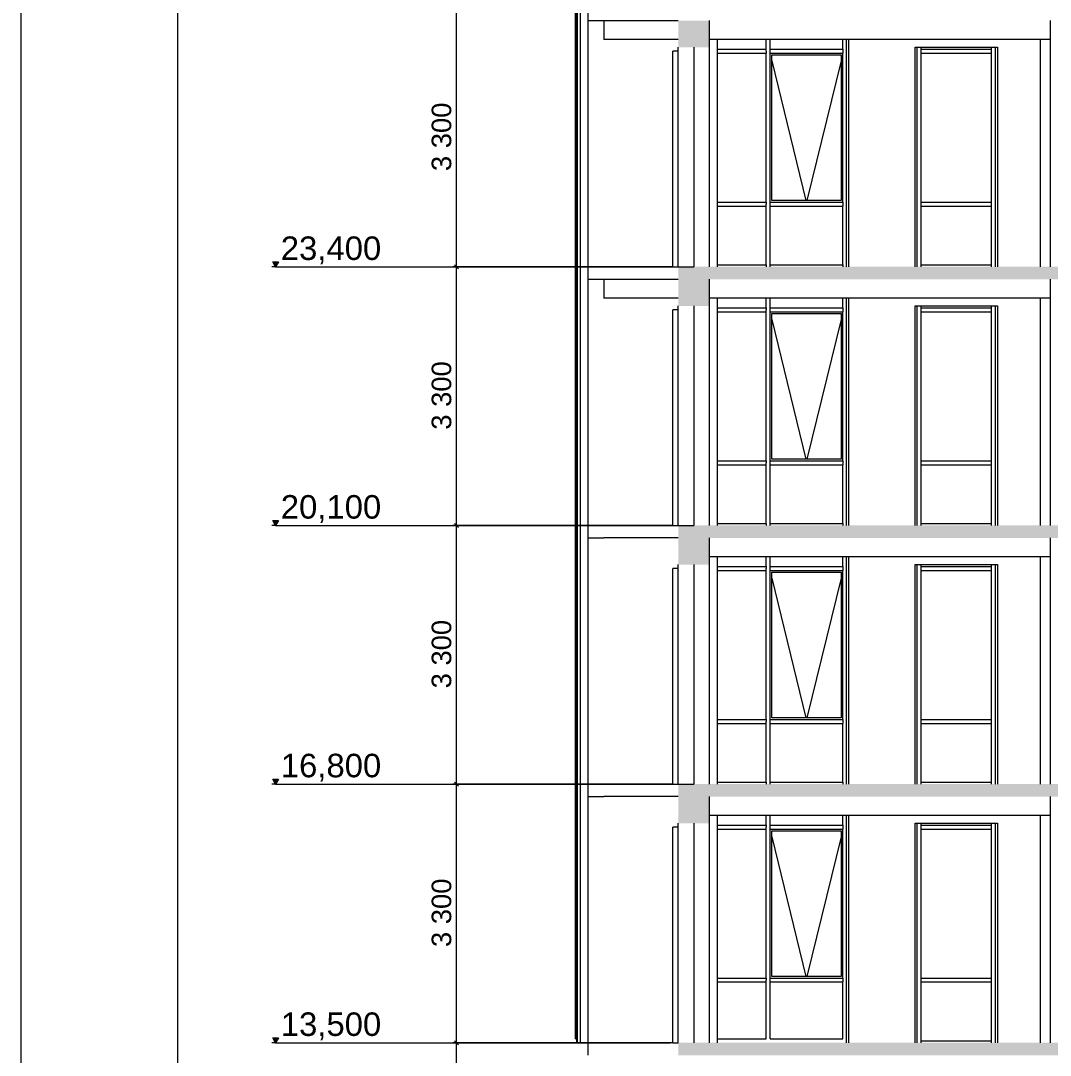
# Model space of a CAD drawing. Header units: millimetres. Extents: x 1499747 to 4230374, y -28481 to 441852.
# Drawn here: x 2338203 to 2351344, y -6445 to 6755 of the extents above; entities that cross this region are included whole.
import ezdxf
from ezdxf.xclip import XClip

# ---------------------------------------------------------------- set-up
doc = ezdxf.new("R2010")
doc.units = ezdxf.units.MM
doc.header["$MEASUREMENT"] = 0
doc.header["$XCLIPFRAME"] = 0
for name, color, linetype, lineweight in [('1 Разрез_23_0_Ном._пера__7_Ном._пера__7', 7, 'Continuous', 18), ('1 Разрез_23_Витражные окна_Ном._пера__1_Ном._пера__7', 7, 'Continuous', 18), ('1 Разрез_23_Витражные окна_Ном._пера__3_Ном._пера__30', 30, 'Continuous', 18), ('1 Разрез_23_Конструктив - Балки_Ном._пера__10_Ном._пера__134', 134, 'Continuous', 18), ('1 Разрез_23_Конструктив - Балки_Ном._пера__7', 7, 'Continuous', 18), ('1 Разрез_23_Конструктив - Колонны_Ном._пера__8_Ном._пера__12', 12, 'Continuous', 18), ('1 Разрез_23_Конструктив - Перекрытия_Ном._пера__1_Ном._пера__7', 7, 'Continuous', 18), ('1 Разрез_23_Конструктив - Перекрытия_Ном._пера__7', 7, 'Continuous', 18), ('1 Разрез_23_Конструктив - Стены Ненесущие Газоблок_Ном._пера__87_Ном._пера__251', 251, 'Continuous', 18), ('1 Разрез_23_Окна Archicad_Ном._пера__87_Ном._пера__251', 251, 'Continuous', 18), ('1 Разрез_23_Размер - ГКЛ перегородки_Ном._пера__1_Ном._пера__7', 7, 'Continuous', 18), ('1 Разрез_23_Размер - Общий_Ном._пера__1_Ном._пера__7', 7, 'Continuous', 18)]:
    doc.layers.add(name, color=color, linetype=linetype, lineweight=lineweight)
doc.layers.add('Чертеж и Рисунок', color=7, linetype='Continuous')
doc.styles.add('СГЕНЕРИР_СТИЛЬ_2', font='arial.ttf')

# ---------------------------------------------------------------- blocks, each defined once
blk = doc.blocks.new('Чертеж_1_23', base_point=(1274000, 29700))
at = {"layer": '1 Разрез_23_Конструктив - Балки_Ном._пера__7', "linetype": 'Continuous'}
for points in [[(1240792, 34430), (1240392, 34430), (1240392, 34090), (1240792, 34090)], [(1240792, 31130), (1240392, 31130), (1240392, 30790), (1240792, 30790)], [(1240792, 27830), (1240392, 27830), (1240392, 27490), (1240792, 27490)], [(1240792, 24530), (1240392, 24530), (1240392, 24190), (1240792, 24190)]]:
    blk.add_hatch(color=256, dxfattribs=at).paths.add_polyline_path(points)
at = {"layer": '1 Разрез_23_Конструктив - Перекрытия_Ном._пера__7', "linetype": 'Continuous'}
for points in [[(1256659, 31290), (1240392, 31290), (1240392, 31130), (1256659, 31130)], [(1256659, 27990), (1240392, 27990), (1240392, 27830), (1256659, 27830)], [(1256659, 24690), (1240392, 24690), (1240392, 24530), (1256659, 24530)], [(1240392, 21230), (1256659, 21230), (1256659, 21390), (1240392, 21390)]]:
    blk.add_hatch(color=256, dxfattribs=at).paths.add_polyline_path(points)
at = {"layer": '1 Разрез_23_Размер - ГКЛ перегородки_Ном._пера__1_Ном._пера__7', "linetype": 'Continuous'}
for points in [[(1235253, 31290), (1235289, 31352), (1235217, 31352)], [(1235253, 27990), (1235289, 28052), (1235217, 28052)], [(1235253, 24690), (1235289, 24752), (1235217, 24752)], [(1235253, 21390), (1235289, 21452), (1235217, 21452)]]:
    blk.add_hatch(color=256, dxfattribs=at).paths.add_polyline_path(points)
at = {"layer": '1 Разрез_23_0_Ном._пера__7_Ном._пера__7', "linetype": 'Continuous', "flags": 128}
blk.add_lwpolyline([(1232000, 59668), (1232000, 268)], dxfattribs=at)
blk.add_lwpolyline([(1234000, 59168), (1234000, 768), (1315500, 768), (1315500, 59168)], close=True, dxfattribs=at)
at = {"layer": '1 Разрез_23_Витражные окна_Ном._пера__1_Ном._пера__7', "linetype": 'Continuous'}
for p, q in [((1239083, 34040), (1239083, 34590)), ((1239090, 34040), (1239090, 34590)), ((1239092, 34590), (1239092, 34040)), ((1239102, 34590), (1239102, 34040)), ((1239139, 34590), (1239139, 34040)), ((1239142, 34590), (1239142, 34040)), ((1241517, 34065), (1241517, 34190)), ((1241567, 34065), (1241567, 34190)), ((1242492, 34065), (1242492, 34190)), ((1242542, 34040), (1242542, 34190)), ((1240892, 34065), (1241033, 34065)), ((1241033, 34065), (1241517, 34065)), ((1241517, 34040), (1241517, 34065)), ((1241567, 34065), (1242492, 34065)), ((1241567, 34040), (1241567, 34065)), ((1242492, 34065), (1242492, 34015)), ((1243442, 34040), (1243442, 34090)), ((1243492, 34065), (1243492, 34090)), ((1243492, 34040), (1243492, 34065)), ((1243492, 34065), (1244392, 34065)), ((1244392, 34065), (1244392, 34090)), ((1244392, 34040), (1244392, 34065)), ((1244442, 34040), (1244442, 34090)), ((1239083, 32090), (1239083, 34040)), ((1239090, 34040), (1239092, 34040)), ((1239090, 32090), (1239090, 34040)), ((1239092, 34040), (1239092, 32090)), ((1239102, 34040), (1239102, 32090)), ((1239139, 34040), (1239139, 32090)), ((1239139, 34040), (1239142, 34040)), ((1239142, 34040), (1239142, 32090)), ((1240392, 34040), (1240322, 34040)), ((1240322, 33690), (1240322, 34040)), ((1240392, 33690), (1240392, 34040)), ((1240892, 34015), (1241033, 34015)), ((1241033, 34015), (1241517, 34015)), ((1241517, 34040), (1241517, 34015)), ((1241517, 32115), (1241517, 34015)), ((1241567, 34015), (1241567, 34040)), ((1241567, 34015), (1242492, 34015)), ((1241567, 32115), (1241567, 34015)), ((1241587, 32135), (1241587, 33995)), ((1241587, 33995), (1242472, 33995)), ((1242472, 33995), (1242472, 32135)), ((1242492, 32115), (1242492, 34015)), ((1242542, 32090), (1242542, 34040)), ((1243442, 32090), (1243442, 34040)), ((1243492, 34015), (1243492, 34040)), ((1243492, 32115), (1243492, 34015)), ((1243492, 34015), (1244392, 34015)), ((1244392, 34015), (1244392, 34040)), ((1244392, 32115), (1244392, 34015)), ((1244442, 32090), (1244442, 34040)), ((1240322, 32290), (1240322, 33690)), ((1240392, 32290), (1240392, 33690)), ((1240322, 32090), (1240322, 32290)), ((1240392, 32090), (1240392, 32290)), ((1239083, 31290), (1239083, 32090)), ((1239090, 32090), (1239092, 32090)), ((1239090, 31290), (1239090, 32090)), ((1239092, 32090), (1239092, 31290)), ((1239102, 32090), (1239102, 31290)), ((1239139, 32090), (1239139, 31290)), ((1239139, 32090), (1239142, 32090)), ((1239142, 32090), (1239142, 31290)), ((1240322, 31290), (1240322, 32090)), ((1240392, 31290), (1240392, 32090)), ((1240892, 32115), (1241033, 32115)), ((1241033, 32115), (1241517, 32115)), ((1241517, 32115), (1241517, 32090)), ((1241517, 32065), (1241517, 32090)), ((1241567, 32115), (1242492, 32115)), ((1241567, 32090), (1241567, 32115)), ((1241567, 32065), (1241567, 32090)), ((1242472, 32135), (1241587, 32135)), ((1242492, 32115), (1242492, 32065)), ((1242542, 31290), (1242542, 32090)), ((1243442, 31890), (1243442, 32090)), ((1243492, 32115), (1244392, 32115)), ((1243492, 32090), (1243492, 32115)), ((1243492, 32065), (1243492, 32090)), ((1244392, 32090), (1244392, 32115)), ((1244392, 32065), (1244392, 32090)), ((1244442, 31890), (1244442, 32090)), ((1240892, 32065), (1241033, 32065)), ((1241033, 32065), (1241517, 32065)), ((1241517, 31315), (1241517, 32065)), ((1241567, 32065), (1242492, 32065)), ((1241567, 31315), (1241567, 32065)), ((1242492, 31315), (1242492, 32065)), ((1243492, 32065), (1244392, 32065)), ((1243492, 31890), (1243492, 32065)), ((1244392, 31890), (1244392, 32065)), ((1243442, 31290), (1243442, 31890)), ((1243492, 31315), (1243492, 31890)), ((1244392, 31315), (1244392, 31890)), ((1244442, 31290), (1244442, 31890)), ((1239083, 30740), (1239083, 31290)), ((1239090, 31290), (1239092, 31290)), ((1239090, 30740), (1239090, 31290)), ((1239092, 31290), (1239092, 30740)), ((1239102, 31290), (1239102, 30740)), ((1239139, 31290), (1239139, 30740)), ((1239139, 31290), (1239142, 31290)), ((1239142, 31290), (1239142, 30740)), ((1240322, 31290), (1240392, 31290)), ((1240892, 31315), (1241033, 31315)), ((1241033, 31315), (1241517, 31315)), ((1241517, 31315), (1241517, 31290)), ((1241567, 31315), (1242492, 31315)), ((1241567, 31290), (1241567, 31315)), ((1242492, 31315), (1242492, 31290)), ((1243492, 31315), (1244392, 31315)), ((1243492, 31290), (1243492, 31315)), ((1244392, 31290), (1244392, 31315)), ((1241517, 30765), (1241517, 30890)), ((1241567, 30765), (1241567, 30890)), ((1242492, 30765), (1242492, 30890)), ((1242542, 30740), (1242542, 30890)), ((1240892, 30765), (1241033, 30765)), ((1241033, 30765), (1241517, 30765)), ((1241517, 30765), (1241517, 30740)), ((1241567, 30765), (1242492, 30765)), ((1241567, 30740), (1241567, 30765)), ((1242492, 30765), (1242492, 30715)), ((1243442, 30740), (1243442, 30790)), ((1243492, 30765), (1243492, 30790)), ((1243492, 30740), (1243492, 30765)), ((1243492, 30765), (1244392, 30765)), ((1244392, 30765), (1244392, 30790)), ((1244392, 30740), (1244392, 30765)), ((1244442, 30740), (1244442, 30790)), ((1239083, 28790), (1239083, 30740)), ((1239090, 30740), (1239092, 30740)), ((1239090, 28790), (1239090, 30740)), ((1239092, 30740), (1239092, 28790)), ((1239102, 30740), (1239102, 28790)), ((1239139, 30740), (1239139, 28790)), ((1239139, 30740), (1239142, 30740)), ((1239142, 30740), (1239142, 28790)), ((1240392, 30740), (1240322, 30740)), ((1240322, 30390), (1240322, 30740)), ((1240392, 30390), (1240392, 30740)), ((1240892, 30715), (1241033, 30715)), ((1241033, 30715), (1241517, 30715)), ((1241517, 30715), (1241517, 30740)), ((1241517, 28815), (1241517, 30715)), ((1241567, 30715), (1241567, 30740)), ((1241567, 30715), (1242492, 30715)), ((1241567, 28815), (1241567, 30715)), ((1241587, 28835), (1241587, 30695)), ((1241587, 30695), (1242472, 30695)), ((1242472, 30695), (1242472, 28835)), ((1242492, 28815), (1242492, 30715)), ((1242542, 28790), (1242542, 30740)), ((1243442, 29590), (1243442, 30740)), ((1243492, 30715), (1243492, 30740)), ((1243492, 29590), (1243492, 30715)), ((1243492, 30715), (1244392, 30715)), ((1244392, 30715), (1244392, 30740)), ((1244392, 29590), (1244392, 30715)), ((1244442, 29590), (1244442, 30740)), ((1240322, 28990), (1240322, 30390)), ((1240392, 28990), (1240392, 30390)), ((1243442, 28790), (1243442, 29590)), ((1243492, 28815), (1243492, 29590)), ((1244392, 28815), (1244392, 29590)), ((1244442, 28790), (1244442, 29590)), ((1240322, 28790), (1240322, 28990)), ((1240392, 28790), (1240392, 28990)), ((1239083, 27990), (1239083, 28790)), ((1239090, 28790), (1239092, 28790)), ((1239090, 27990), (1239090, 28790)), ((1239092, 28790), (1239092, 27990)), ((1239102, 28790), (1239102, 27990)), ((1239139, 28790), (1239139, 27990)), ((1239139, 28790), (1239142, 28790)), ((1239142, 28790), (1239142, 27990)), ((1240322, 27990), (1240322, 28790)), ((1240392, 27990), (1240392, 28790)), ((1240892, 28815), (1241033, 28815)), ((1241033, 28815), (1241517, 28815)), ((1241517, 28815), (1241517, 28790)), ((1241517, 28765), (1241517, 28790)), ((1241567, 28815), (1242492, 28815)), ((1241567, 28790), (1241567, 28815)), ((1241567, 28765), (1241567, 28790)), ((1242472, 28835), (1241587, 28835)), ((1242492, 28815), (1242492, 28765)), ((1242542, 27990), (1242542, 28790)), ((1243442, 27990), (1243442, 28790)), ((1243492, 28815), (1244392, 28815)), ((1243492, 28790), (1243492, 28815)), ((1243492, 28765), (1243492, 28790)), ((1244392, 28790), (1244392, 28815)), ((1244392, 28765), (1244392, 28790)), ((1244442, 27990), (1244442, 28790)), ((1240892, 28765), (1241033, 28765)), ((1241033, 28765), (1241517, 28765)), ((1241517, 28015), (1241517, 28765)), ((1241567, 28765), (1242492, 28765)), ((1241567, 28015), (1241567, 28765)), ((1242492, 28015), (1242492, 28765)), ((1243492, 28765), (1244392, 28765)), ((1243492, 28015), (1243492, 28765)), ((1244392, 28015), (1244392, 28765)), ((1239083, 27440), (1239083, 27990)), ((1239090, 27990), (1239092, 27990)), ((1239090, 27440), (1239090, 27990)), ((1239092, 27990), (1239092, 27440)), ((1239102, 27990), (1239102, 27440)), ((1239139, 27990), (1239139, 27440)), ((1239139, 27990), (1239142, 27990)), ((1239142, 27990), (1239142, 27440)), ((1240322, 27990), (1240392, 27990)), ((1240892, 28015), (1241033, 28015)), ((1241033, 28015), (1241517, 28015)), ((1241517, 28015), (1241517, 27990)), ((1241567, 28015), (1242492, 28015)), ((1241567, 27990), (1241567, 28015)), ((1242492, 28015), (1242492, 27990)), ((1243492, 28015), (1244392, 28015)), ((1243492, 27990), (1243492, 28015)), ((1244392, 27990), (1244392, 28015)), ((1241517, 27465), (1241517, 27590)), ((1241567, 27465), (1241567, 27590)), ((1242492, 27465), (1242492, 27590)), ((1242542, 27440), (1242542, 27590)), ((1240892, 27465), (1241033, 27465)), ((1241033, 27465), (1241517, 27465)), ((1241517, 27465), (1241517, 27440)), ((1241567, 27465), (1242492, 27465)), ((1241567, 27440), (1241567, 27465)), ((1242492, 27465), (1242492, 27415)), ((1243442, 27440), (1243442, 27490)), ((1243492, 27465), (1243492, 27490)), ((1243492, 27465), (1244392, 27465)), ((1243492, 27440), (1243492, 27465)), ((1244392, 27465), (1244392, 27490)), ((1244392, 27440), (1244392, 27465)), ((1244442, 27440), (1244442, 27490)), ((1239083, 25490), (1239083, 27440)), ((1239090, 27440), (1239092, 27440)), ((1239090, 25490), (1239090, 27440)), ((1239092, 27440), (1239092, 25490)), ((1239102, 27440), (1239102, 25490)), ((1239139, 27440), (1239139, 25490)), ((1239139, 27440), (1239142, 27440)), ((1239142, 27440), (1239142, 25490)), ((1240392, 27440), (1240322, 27440)), ((1240322, 27090), (1240322, 27440)), ((1240392, 27090), (1240392, 27440)), ((1240892, 27415), (1241033, 27415)), ((1241033, 27415), (1241517, 27415)), ((1241517, 27415), (1241517, 27440)), ((1241517, 25515), (1241517, 27415)), ((1241567, 27415), (1241567, 27440)), ((1241567, 27415), (1242492, 27415)), ((1241567, 25515), (1241567, 27415)), ((1241587, 25535), (1241587, 27395)), ((1241587, 27395), (1242472, 27395)), ((1242472, 27395), (1242472, 25535)), ((1242492, 25515), (1242492, 27415)), ((1242542, 25490), (1242542, 27440)), ((1243442, 27290), (1243442, 27440)), ((1243492, 27415), (1243492, 27440)), ((1243492, 27415), (1244392, 27415)), ((1243492, 27290), (1243492, 27415)), ((1244392, 27415), (1244392, 27440)), ((1244392, 27290), (1244392, 27415)), ((1244442, 27290), (1244442, 27440)), ((1243442, 25490), (1243442, 27290)), ((1243492, 25515), (1243492, 27290)), ((1244392, 25515), (1244392, 27290)), ((1244442, 25490), (1244442, 27290)), ((1240322, 25690), (1240322, 27090)), ((1240392, 25690), (1240392, 27090)), ((1240322, 25490), (1240322, 25690)), ((1240392, 25490), (1240392, 25690)), ((1239083, 24690), (1239083, 25490)), ((1239090, 25490), (1239092, 25490)), ((1239090, 24690), (1239090, 25490)), ((1239092, 25490), (1239092, 24690)), ((1239102, 25490), (1239102, 24690)), ((1239139, 25490), (1239139, 24690)), ((1239139, 25490), (1239142, 25490)), ((1239142, 25490), (1239142, 24690)), ((1240322, 24690), (1240322, 25490)), ((1240392, 24690), (1240392, 25490)), ((1240892, 25515), (1241033, 25515)), ((1241033, 25515), (1241517, 25515)), ((1241517, 25515), (1241517, 25490)), ((1241517, 25465), (1241517, 25490)), ((1241567, 25515), (1242492, 25515)), ((1241567, 25490), (1241567, 25515)), ((1241567, 25465), (1241567, 25490)), ((1242472, 25535), (1241587, 25535)), ((1242492, 25515), (1242492, 25465)), ((1242542, 24690), (1242542, 25490)), ((1243442, 24990), (1243442, 25490)), ((1243492, 25515), (1244392, 25515)), ((1243492, 25490), (1243492, 25515)), ((1243492, 25465), (1243492, 25490)), ((1244392, 25490), (1244392, 25515)), ((1244392, 25465), (1244392, 25490)), ((1244442, 24990), (1244442, 25490)), ((1240892, 25465), (1241033, 25465)), ((1241033, 25465), (1241517, 25465)), ((1241517, 24715), (1241517, 25465)), ((1241567, 25465), (1242492, 25465)), ((1241567, 24715), (1241567, 25465)), ((1242492, 24715), (1242492, 25465)), ((1243492, 25465), (1244392, 25465)), ((1243492, 24990), (1243492, 25465)), ((1244392, 24990), (1244392, 25465)), ((1243442, 24690), (1243442, 24990)), ((1243492, 24715), (1243492, 24990)), ((1244392, 24715), (1244392, 24990)), ((1244442, 24690), (1244442, 24990)), ((1239083, 24140), (1239083, 24690)), ((1239090, 24690), (1239092, 24690)), ((1239090, 24140), (1239090, 24690)), ((1239092, 24690), (1239092, 24140)), ((1239102, 24690), (1239102, 24140)), ((1239139, 24690), (1239139, 24140)), ((1239139, 24690), (1239142, 24690)), ((1239142, 24690), (1239142, 24140)), ((1240322, 24690), (1240392, 24690)), ((1240892, 24715), (1241033, 24715)), ((1241033, 24715), (1241517, 24715)), ((1241517, 24715), (1241517, 24690)), ((1241567, 24715), (1242492, 24715)), ((1241567, 24690), (1241567, 24715)), ((1242492, 24715), (1242492, 24690)), ((1243492, 24715), (1244392, 24715)), ((1243492, 24690), (1243492, 24715)), ((1244392, 24690), (1244392, 24715)), ((1241517, 24165), (1241517, 24290)), ((1241567, 24165), (1241567, 24290)), ((1242492, 24165), (1242492, 24290)), ((1242542, 24140), (1242542, 24290)), ((1240892, 24165), (1241033, 24165)), ((1241033, 24165), (1241517, 24165)), ((1241517, 24165), (1241517, 24140)), ((1241567, 24165), (1242492, 24165)), ((1241567, 24140), (1241567, 24165)), ((1242492, 24165), (1242492, 24115)), ((1243442, 24140), (1243442, 24190)), ((1243492, 24165), (1243492, 24190)), ((1243492, 24140), (1243492, 24165)), ((1243492, 24165), (1244392, 24165)), ((1244392, 24165), (1244392, 24190)), ((1244392, 24140), (1244392, 24165)), ((1244442, 24140), (1244442, 24190)), ((1239083, 22190), (1239083, 24140)), ((1239090, 24140), (1239092, 24140)), ((1239090, 22190), (1239090, 24140)), ((1239092, 24140), (1239092, 22190)), ((1239102, 24140), (1239102, 22190)), ((1239139, 24140), (1239139, 22190)), ((1239139, 24140), (1239142, 24140)), ((1239142, 24140), (1239142, 22190)), ((1240392, 24140), (1240322, 24140)), ((1240322, 23790), (1240322, 24140)), ((1240392, 23790), (1240392, 24140)), ((1240892, 24115), (1241033, 24115)), ((1241033, 24115), (1241517, 24115)), ((1241517, 24115), (1241517, 24140)), ((1241517, 22215), (1241517, 24115)), ((1241567, 24115), (1241567, 24140)), ((1241567, 24115), (1242492, 24115)), ((1241567, 22215), (1241567, 24115)), ((1241587, 22235), (1241587, 24095)), ((1241587, 24095), (1242472, 24095)), ((1242472, 24095), (1242472, 22235)), ((1242492, 22215), (1242492, 24115)), ((1242542, 22190), (1242542, 24140)), ((1243442, 22690), (1243442, 24140)), ((1243492, 24115), (1243492, 24140)), ((1243492, 22690), (1243492, 24115)), ((1243492, 24115), (1244392, 24115)), ((1244392, 24115), (1244392, 24140)), ((1244392, 22690), (1244392, 24115)), ((1244442, 22690), (1244442, 24140)), ((1240322, 22390), (1240322, 23790)), ((1240392, 22390), (1240392, 23790)), ((1243442, 22190), (1243442, 22690)), ((1243492, 22215), (1243492, 22690)), ((1244392, 22215), (1244392, 22690)), ((1244442, 22190), (1244442, 22690)), ((1240322, 22190), (1240322, 22390)), ((1240392, 22190), (1240392, 22390)), ((1239083, 21440), (1239083, 22190)), ((1239090, 22190), (1239092, 22190)), ((1239090, 21440), (1239090, 22190)), ((1239092, 22190), (1239092, 21390)), ((1239102, 22190), (1239102, 21390)), ((1239139, 22190), (1239142, 22190)), ((1239139, 22190), (1239139, 21390)), ((1239142, 22190), (1239142, 21390)), ((1240322, 21390), (1240322, 22190)), ((1240392, 21390), (1240392, 22190)), ((1240892, 22215), (1241033, 22215)), ((1241033, 22215), (1241517, 22215)), ((1241517, 22215), (1241517, 22190)), ((1241517, 22165), (1241517, 22190)), ((1241567, 22215), (1242492, 22215)), ((1241567, 22190), (1241567, 22215)), ((1241567, 22165), (1241567, 22190)), ((1242472, 22235), (1241587, 22235)), ((1242492, 22215), (1242492, 22165)), ((1242542, 21390), (1242542, 22190)), ((1243442, 21390), (1243442, 22190)), ((1243492, 22215), (1244392, 22215)), ((1243492, 22190), (1243492, 22215)), ((1243492, 22165), (1243492, 22190)), ((1244392, 22190), (1244392, 22215)), ((1244392, 22165), (1244392, 22190)), ((1244442, 21390), (1244442, 22190)), ((1240892, 22165), (1241033, 22165)), ((1241033, 22165), (1241517, 22165)), ((1241517, 21440), (1241517, 22165)), ((1241567, 22165), (1242492, 22165)), ((1241567, 21440), (1241567, 22165)), ((1242492, 21440), (1242492, 22165)), ((1243492, 22165), (1244392, 22165)), ((1243492, 21415), (1243492, 22165)), ((1244392, 21415), (1244392, 22165)), ((1239083, 21440), (1239090, 21440)), ((1239090, 21440), (1239092, 21440)), ((1239102, 21390), (1239092, 21390)), ((1239142, 21390), (1239102, 21390)), ((1239242, 21390), (1239142, 21390)), ((1240322, 21390), (1240392, 21390)), ((1240892, 21440), (1241517, 21440)), ((1241567, 21440), (1242492, 21440)), ((1243492, 21415), (1244392, 21415)), ((1243492, 21390), (1243492, 21415)), ((1244392, 21390), (1244392, 21415))]:
    blk.add_line(p, q, dxfattribs=at)
at = {"layer": '1 Разрез_23_Витражные окна_Ном._пера__3_Ном._пера__30', "linetype": 'Continuous'}
for p, q in [((1241587, 33918), (1242023, 32135)), ((1242472, 33918), (1242035, 32135)), ((1241587, 30618), (1242023, 28835)), ((1242472, 30618), (1242035, 28835)), ((1241587, 27318), (1242023, 25535)), ((1242472, 27318), (1242035, 25535)), ((1241587, 24018), (1242023, 22235)), ((1242472, 24018), (1242035, 22235))]:
    blk.add_line(p, q, dxfattribs=at)
at = {"layer": '1 Разрез_23_Конструктив - Балки_Ном._пера__10_Ном._пера__134', "linetype": 'Continuous'}
for p, q in [((1245142, 34190), (1240792, 34190)), ((1245142, 30890), (1240792, 30890)), ((1245142, 27590), (1240792, 27590)), ((1245142, 24290), (1240792, 24290))]:
    blk.add_line(p, q, dxfattribs=at)
at = {"layer": '1 Разрез_23_Конструктив - Колонны_Ном._пера__8_Ном._пера__12', "linetype": 'Continuous'}
for p, q in [((1240792, 31290), (1240792, 34430)), ((1245142, 31290), (1245142, 34430)), ((1240892, 31290), (1240892, 34190)), ((1245017, 31290), (1245017, 34190)), ((1240792, 27990), (1240792, 31130)), ((1245142, 27990), (1245142, 31130)), ((1240892, 27990), (1240892, 30890)), ((1245017, 27990), (1245017, 30890)), ((1240792, 24690), (1240792, 27830)), ((1245142, 24690), (1245142, 27830)), ((1240892, 24690), (1240892, 27590)), ((1245017, 24690), (1245017, 27590)), ((1240792, 21390), (1240792, 24530)), ((1245142, 21390), (1245142, 24530)), ((1240892, 21390), (1240892, 24290)), ((1245017, 21390), (1245017, 24290))]:
    blk.add_line(p, q, dxfattribs=at)
at = {"layer": '1 Разрез_23_Конструктив - Перекрытия_Ном._пера__1_Ном._пера__7', "linetype": 'Continuous'}
for p, q in [((1239242, 34430), (1239242, 34590)), ((1239442, 34430), (1240392, 34430)), ((1239242, 31290), (1239442, 31290)), ((1239242, 31130), (1239242, 31290)), ((1239442, 31130), (1240392, 31130)), ((1239242, 27990), (1239442, 27990)), ((1239242, 27830), (1239242, 27990)), ((1239242, 24690), (1239442, 24690)), ((1239242, 24530), (1239242, 24690)), ((1239242, 21390), (1239442, 21390)), ((1239242, 21230), (1239242, 21390))]:
    blk.add_line(p, q, dxfattribs=at)
at = {"layer": '1 Разрез_23_Конструктив - Стены Ненесущие Газоблок_Ном._пера__87_Ном._пера__251', "linetype": 'Continuous'}
for p, q in [((1239242, 34190), (1239242, 34430)), ((1239242, 34430), (1239442, 34430)), ((1239442, 34430), (1239442, 34190)), ((1239242, 31290), (1239242, 34190)), ((1240392, 34190), (1239442, 34190)), ((1242566, 34190), (1242566, 31290)), ((1240322, 31290), (1239442, 31290)), ((1239242, 30890), (1239242, 31130)), ((1239242, 31130), (1239442, 31130)), ((1239442, 31130), (1239442, 30890)), ((1239242, 27990), (1239242, 30890)), ((1240392, 30890), (1239442, 30890)), ((1242567, 30890), (1242567, 27990)), ((1240322, 27990), (1239442, 27990)), ((1239242, 24690), (1239242, 27830)), ((1239242, 27830), (1239442, 27830)), ((1240392, 27830), (1239442, 27830)), ((1242567, 27590), (1242567, 24690)), ((1240322, 24690), (1239442, 24690)), ((1239242, 21390), (1239242, 24530)), ((1239242, 24530), (1239442, 24530)), ((1240392, 24530), (1239442, 24530)), ((1242567, 24290), (1242567, 21390)), ((1240322, 21390), (1239442, 21390))]:
    blk.add_line(p, q, dxfattribs=at)
at = {"layer": '1 Разрез_23_Окна Archicad_Ном._пера__87_Ном._пера__251', "linetype": 'Continuous'}
for p, q in [((1240392, 34040), (1240392, 34090)), ((1240592, 34090), (1240592, 31290)), ((1243417, 31290), (1243417, 34090)), ((1243417, 34090), (1244467, 34090)), ((1244467, 34090), (1244467, 31290)), ((1240392, 30740), (1240392, 30790)), ((1240592, 30790), (1240592, 27990)), ((1243417, 27990), (1243417, 30790)), ((1243417, 30790), (1244467, 30790)), ((1244467, 30790), (1244467, 27990)), ((1240392, 27440), (1240392, 27490)), ((1240592, 27490), (1240592, 24690)), ((1243417, 24690), (1243417, 27490)), ((1243417, 27490), (1244467, 27490)), ((1244467, 27490), (1244467, 24690)), ((1240392, 24140), (1240392, 24190)), ((1240592, 24190), (1240592, 21390)), ((1243417, 21390), (1243417, 24190)), ((1243417, 24190), (1244467, 24190)), ((1244467, 24190), (1244467, 21390))]:
    blk.add_line(p, q, dxfattribs=at)
at = {"layer": '1 Разрез_23_Размер - ГКЛ перегородки_Ном._пера__1_Ном._пера__7', "linetype": 'Continuous'}
for p, q in [((1235253, 31290), (1235206, 31290)), ((1235253, 31290), (1235217, 31352)), ((1235217, 31352), (1235289, 31352)), ((1235289, 31352), (1235253, 31290)), ((1235253, 31290), (1240592, 31290)), ((1235253, 27990), (1235206, 27990)), ((1235253, 27990), (1235217, 28052)), ((1235217, 28052), (1235289, 28052)), ((1235289, 28052), (1235253, 27990)), ((1235253, 27990), (1240592, 27990)), ((1235253, 24690), (1235206, 24690)), ((1235253, 24690), (1235217, 24752)), ((1235217, 24752), (1235289, 24752)), ((1235289, 24752), (1235253, 24690)), ((1235253, 24690), (1240592, 24690)), ((1235253, 21390), (1235206, 21390)), ((1235253, 21390), (1235217, 21452)), ((1235217, 21452), (1235289, 21452)), ((1235289, 21452), (1235253, 21390)), ((1235253, 21390), (1240292, 21390))]:
    blk.add_line(p, q, dxfattribs=at)
at = {"layer": '1 Разрез_23_Размер - Общий_Ном._пера__1_Ном._пера__7', "linetype": 'Continuous'}
for p, q in [((1237564, 31290), (1237564, 34590)), ((1240092, 31290), (1237517, 31290)), ((1240092, 31290), (1237517, 31290)), ((1237539, 31315), (1237589, 31265)), ((1237539, 31315), (1237589, 31265)), ((1237564, 27990), (1237564, 31290)), ((1240092, 27990), (1237517, 27990)), ((1240092, 27990), (1237517, 27990)), ((1237539, 28015), (1237589, 27965)), ((1237539, 28015), (1237589, 27965)), ((1237564, 24690), (1237564, 27990)), ((1240092, 24690), (1237517, 24690)), ((1240092, 24690), (1237517, 24690)), ((1237539, 24715), (1237589, 24665)), ((1237539, 24715), (1237589, 24665)), ((1237564, 21390), (1237564, 24690)), ((1240092, 21390), (1237517, 21390)), ((1240092, 21390), (1237517, 21390)), ((1237539, 21415), (1237589, 21365)), ((1237539, 21415), (1237589, 21365)), ((1237564, 18090), (1237564, 21390))]:
    blk.add_line(p, q, dxfattribs=at)
at = {"layer": '1 Разрез_23_Размер - ГКЛ перегородки_Ном._пера__1_Ном._пера__7', "linetype": 'Continuous', "char_height": 300, "attachment_point": 7, "style": 'СГЕНЕРИР_СТИЛЬ_2'}
for s, insert in [('\\A1;{\\pql;\\fArial|b0|i0|c204|p0;\\W1.000000;23,400}', (1235320, 31321)), ('\\A1;{\\pql;\\fArial|b0|i0|c204|p0;\\W1.000000;20,100}', (1235320, 28021)), ('\\A1;{\\pql;\\fArial|b0|i0|c204|p0;\\W1.000000;16,800}', (1235320, 24721)), ('\\A1;{\\pql;\\fArial|b0|i0|c204|p0;\\W1.000000;13,500}', (1235320, 21421))]:
    blk.add_mtext(s, dxfattribs=dict(at, insert=insert))
at = {"layer": '1 Разрез_23_Размер - Общий_Ном._пера__1_Ном._пера__7', "linetype": 'Continuous', "char_height": 250, "attachment_point": 7, "rotation": 90, "style": 'СГЕНЕРИР_СТИЛЬ_2'}
for insert in [(1237499, 32511), (1237499, 29211), (1237499, 25911), (1237499, 22611)]:
    blk.add_mtext('\\A1;{\\pql;\\fArial|b0|i0|c204|p0;\\W1.000000;3\xa0300}', dxfattribs=dict(at, insert=insert))

msp = doc.modelspace()

# ---------------------------------------------------------------- block references
at = {"layer": 'Чертеж и Рисунок', "linetype": 'Continuous'}
ref = msp.add_blockref('Чертеж_1_23', (2380202.85824, 2025.38887), dxfattribs=at)
XClip(ref).set_block_clipping_path([(1232000, -268.1255947253), (1316000, 59668.1255947259)])

doc.saveas('drawing.dxf')
